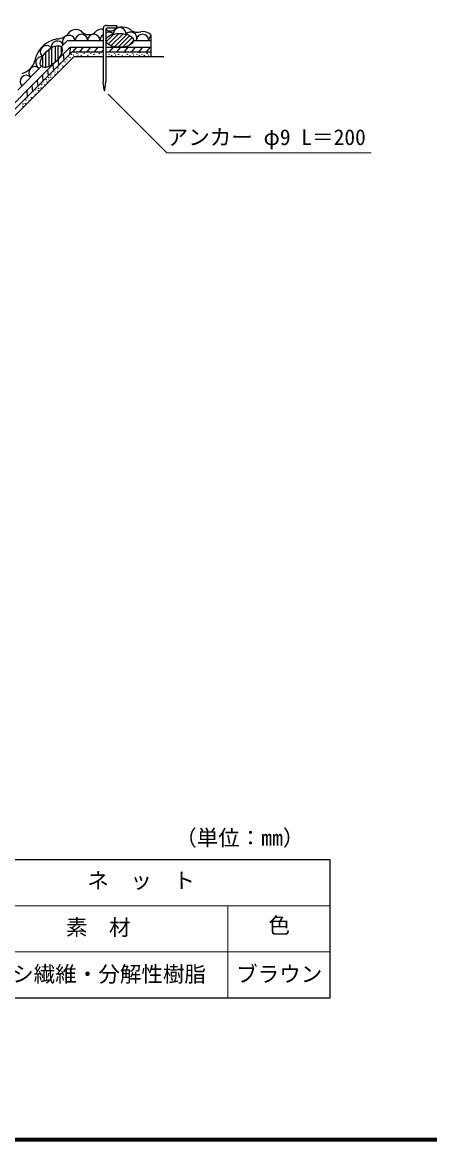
# Model space of a CAD drawing. Units: millimetres, scale not verified. Extents: x 200 to 8200, y 200 to 5838.
# Drawn here: x 2809 to 4134, y 200 to 3830 of the extents above; entities that cross this region are included whole.
import ezdxf
from ezdxf.enums import TextEntityAlignment as Align

# ---------------------------------------------------------------- set-up
doc = ezdxf.new("R2010")
doc.units = ezdxf.units.MM
doc.header["$LTSCALE"] = 20
for name, color, linetype, lineweight in [('C-MTR-FRAM', 5, 'Continuous', 25), ('C-MTR-LINE', 5, 'Continuous', 13), ('C-STR', 7, 'Continuous', 25), ('C-STR-HTXT', 1, 'Continuous', 13), ('C-TTL', 2, 'Continuous', 70)]:
    doc.layers.add(name, color=color, linetype=linetype, lineweight=lineweight)
doc.layers.add('C-MTR-TXT', color=5, linetype='Continuous')
doc.styles.add('ＭＳ ゴシック', font='')
doc.styles.get('ＭＳ ゴシック').set_extended_font_data('MS Gothic')

msp = doc.modelspace()

# ---------------------------------------------------------------- linework, layer by layer
at = {"layer": 'C-MTR-FRAM'}
for p, q in [((664.06, 1110.56), (3810.34, 1110.56)), ((3810.34, 660.56), (3810.34, 1110.56)), ((664.06, 660.56), (3810.34, 660.56))]:
    msp.add_line(p, q, dxfattribs=at)
at = {"layer": 'C-MTR-LINE'}
for p, q in [((1815.91, 959.56), (3810.34, 959.56)), ((3477.91, 660.56), (3477.91, 959.56)), ((664.06, 810.56), (3810.34, 810.56))]:
    msp.add_line(p, q, dxfattribs=at)
at = {"layer": 'C-STR'}
for p, q in [((3083.51, 3819.73), (3116.45, 3819.73)), ((3116.45, 3810.73), (3116.45, 3819.73)), ((3071.99, 3810.85), (3071.99, 3635.75)), ((3080.99, 3805.75), (3080.99, 3635.75)), ((3116.45, 3810.73), (3086.39, 3810.73)), ((3227.63, 3788.86), (3227.63, 3718.39)), ((2873.38, 3656.58), (2965.2, 3748.39)), ((2935.26, 3750.27), (2955.88, 3770.89)), ((2955.88, 3770.89), (3071.99, 3770.89)), ((2964.76, 3745.87), (2962.61, 3726.4)), ((2965.2, 3748.39), (3071.99, 3748.39)), ((2985.67, 3748.39), (2973.08, 3733.39)), ((3007.39, 3748.39), (2994.81, 3733.39)), ((3031.39, 3748.39), (3018.81, 3733.39)), ((3055.39, 3748.39), (3042.81, 3733.39)), ((3071.99, 3739.56), (3066.81, 3733.39)), ((3080.99, 3748.39), (3227.63, 3748.39)), ((3104.62, 3748.39), (3092.04, 3733.39)), ((3128.62, 3748.39), (3116.04, 3733.39)), ((3152.62, 3748.39), (3140.04, 3733.39)), ((3176.62, 3748.39), (3164.04, 3733.39)), ((3170.99, 3770.89), (3227.63, 3770.89)), ((3200.62, 3748.39), (3188.04, 3733.39)), ((3224.62, 3748.39), (3212.04, 3733.39)), ((2883.99, 3645.97), (2971.41, 3733.39)), ((2894.6, 3635.36), (2977.63, 3718.39)), ((2925.68, 3708.87), (2927.39, 3689.36)), ((2942.65, 3725.84), (2944.36, 3706.33)), ((2971.41, 3733.39), (3071.99, 3733.39)), ((2977.63, 3718.39), (3071.99, 3718.39)), ((2994.81, 3733.39), (2997.86, 3733.39)), ((3080.99, 3733.39), (3227.63, 3733.39)), ((3080.99, 3718.39), (3269.39, 3718.39)), ((2794.39, 3609.4), (2871.62, 3686.63)), ((2891.74, 3674.93), (2893.44, 3655.42)), ((2908.71, 3691.9), (2910.41, 3672.39)), ((2746.66, 3529.85), (2873.38, 3656.58)), ((2757.26, 3519.24), (2883.99, 3645.97)), ((2767.87, 3508.63), (2894.6, 3635.36)), ((2857.8, 3640.99), (2859.5, 3621.48)), ((2874.77, 3657.96), (2876.47, 3638.45)), ((3074.99, 3610.75), (3071.99, 3635.75)), ((3077.99, 3610.75), (3080.99, 3635.75)), ((2823.86, 3607.05), (2825.56, 3587.54)), ((2840.83, 3624.02), (2842.53, 3604.51)), ((3074.99, 3610.75), (3076.49, 3605.75)), ((3076.49, 3605.75), (3077.99, 3610.75))]:
    msp.add_line(p, q, dxfattribs=at)
at = {"layer": 'C-STR', "color": 3}
for p, q in [((3082.09, 3766.1), (3107.36, 3791.37)), ((3088.54, 3758.41), (3123.35, 3793.22)), ((3136.98, 3792.71), (3097.67, 3753.4)), ((3108.56, 3750.15), (3148.72, 3790.31)), ((3158.83, 3786.27), (3121.08, 3748.52)), ((3135.61, 3748.91), (3166.93, 3780.23)), ((2895.78, 3741.65), (2895.78, 3686.06)), ((2905.78, 3691.46), (2905.78, 3748.25)), ((2915.78, 3752.55), (2915.78, 3699.16)), ((2925.78, 3709.71), (2925.78, 3754)), ((2935.78, 3749.7), (2935.78, 3726.01)), ((3170.96, 3770.12), (3154.21, 3753.36)), ((2875.78, 3684.03), (2875.78, 3719.76)), ((2885.78, 3683.15), (2885.78, 3732.37))]:
    msp.add_line(p, q, dxfattribs=at)
at = {"layer": 'C-STR'}
for centre in [(2944.8, 3704.22), (2954.83, 3707.88), (2959.12, 3718.78), (2965.3, 3714.86), (2969.6, 3725.77), (2976.34, 3722.7), (2986.44, 3728.98), (2990.35, 3722.69), (3001.12, 3722.08), (3010.74, 3728.77), (3013.64, 3724.2), (3022.72, 3722.29), (3032.34, 3728.98), (3042.58, 3725.72), (3059.67, 3728.98), (3091.82, 3725.72), (3099.96, 3722.16), (3108.91, 3728.98), (3112.82, 3722.69), (3122.58, 3725.39), (3134.14, 3722.07), (3143.03, 3731.33), (3150.7, 3725.72), (3158.84, 3722.16), (3167.79, 3728.98), (3171.7, 3722.69), (3181.46, 3725.39), (3189.75, 3730.92), (3189.96, 3721.36), (3197.85, 3725.72), (3205.99, 3722.16), (3214.94, 3728.98), (3218.85, 3722.69), (2910.86, 3670.28), (2915.68, 3666.81), (2923.39, 3669.67), (2925.46, 3681.2), (2932.67, 3679.52), (2933.66, 3689.4), (2940.87, 3687.72), (2949.62, 3700.75), (2949.96, 3694.63), (2876.92, 3636.34), (2881.74, 3632.87), (2887.24, 3643.33), (2889.45, 3635.73), (2895.09, 3649.84), (2895.66, 3642.28), (2901.88, 3650.7), (2902.74, 3657.69), (2905.2, 3664.62), (2907.69, 3654.54), (2916.02, 3660.69), (2840.61, 3596.35), (2845.33, 3604.75), (2851.86, 3595.82), (2853.18, 3610.02), (2854.49, 3602.72), (2862.75, 3615.31), (2862.75, 3607.42), (2870.12, 3616.4), (2872.19, 3627.94), (2882.08, 3626.75), (2811.84, 3564.4), (2819.21, 3565.49), (2821.28, 3577.02), (2826.01, 3585.42), (2830.83, 3581.96), (2831.17, 3575.84), (2838.54, 3584.82), (2811.84, 3556.51)]:
    msp.add_circle(centre, 0.3, dxfattribs=at)
for centre, radius, start, end in [((3083.66, 3807.61), 12.12, 90.74558, 164.52089), ((3125.99, 3792.82), 20, 354.93312, 185.18666), ((2961.03, 3766), 21.08, 13.40326, 204.84459), ((3001.54, 3770.89), 20, 0, 180), ((3041.54, 3770.89), 20, 0, 180), ((3081.54, 3770.89), 20, 118.54426, 180), ((3085.99, 3805.75), 5, 85.32404, 180), ((3090.58, 3777.88), 20.33, 40.38159, 118.14041), ((3161.4, 3777.88), 20.33, 340.38159, 139.61841), ((3200.55, 3771.05), 20, 0, 180), ((3240.55, 3771.05), 20, 130.25143, 180), ((2887.93, 3733.95), 20, 39.93312, 230.18666), ((2923.53, 3748.43), 20.33, 25.38159, 184.61841), ((2873.46, 3698.36), 20.33, 85.38159, 244.61841), ((2855.91, 3765.97), 89.71, 312.49657, 315.00223), ((2850.6, 3665.85), 20, 45, 225), ((2822.32, 3637.56), 20, 45, 225)]:
    msp.add_arc(centre, radius, start, end, dxfattribs=at)
at = {"layer": 'C-STR', "color": 1}
for centre, radius, start, end in [((3128.14, 3787.63), 25.8, 107.40314, 125.73443), ((3132.84, 3754.16), 59.39, 70.79901, 102.06775), ((2952.8, 3648.62), 131, 103.5714, 115.00261), ((2921.58, 3826.02), 50.06, 270.55599, 326.65565), ((2983.4, 3775.59), 30.42, 48.88791, 131.11209), ((3025.77, 3821.85), 32.33, 226.20661, 307.23409), ((3069.8, 3776.69), 31.23, 85.97794, 141.55205), ((3069.8, 3776.69), 31.23, 58.09898, 68.99967), ((3095.38, 3827.34), 25.8, 249.2982, 313.29443), ((3140.34, 3776.59), 35.75, 72.29329, 72.31692), ((3140.34, 3776.59), 35.75, 48.97187, 70.69394), ((3184.34, 3832.81), 35.75, 234.93859, 287.39918), ((3202.24, 3763.69), 35.75, 44.76274, 101.64398), ((2936.59, 3688.6), 87.94, 116.43914, 169.32872), ((2792.29, 3720.93), 60.06, 286.62869, 344.50795)]:
    msp.add_arc(centre, radius, start, end, dxfattribs=at)
at = {"layer": 'C-STR', "color": 3}
for centre, major_axis in [((3125.99, 3770.89), (45, 0)), ((2903.44, 3718.45), (31.82, 31.82))]:
    msp.add_ellipse(centre, major_axis=major_axis, ratio=0.5, dxfattribs=at)
at = {"layer": 'C-STR-HTXT'}
for p, q in [((3088.1, 3596.68), (3278.72, 3405.45)), ((3278.72, 3405.45), (3943.72, 3405.45))]:
    msp.add_line(p, q, dxfattribs=at)
at = {"layer": 'C-TTL'}
msp.add_lwpolyline([(200, 200), (8200, 200), (8200, 5740), (200, 5740)], close=True, dxfattribs=at)

# ---------------------------------------------------------------- texts
at = {"layer": 'C-MTR-TXT', "style": 'ＭＳ ゴシック'}
for s, p in [('（単位：mm）', (3306.34, 1139.57)), ('ネ\u3000ッ\u3000ト', (3020.73, 1000.94))]:
    msp.add_text(s, height=51.32, dxfattribs=at).set_placement(p, align=Align.BOTTOM_LEFT)
for s, p in [('素\u3000材', (3056.35, 848.56)), ('色', (3644.56, 854.79))]:
    msp.add_text(s, height=51.32, dxfattribs=at).set_placement(p, align=Align.BOTTOM_CENTER)
for s, p in [('ヤシ繊維・分解性樹脂', (3056.35, 737.95)), ('ブラウン', (3644.56, 737.95))]:
    msp.add_text(s, height=51.32, dxfattribs=at).set_placement(p, align=Align.MIDDLE_CENTER)
at = {"layer": 'C-STR-HTXT', "color": 7, "style": 'ＭＳ ゴシック'}
msp.add_text('アンカー φ9 L＝200', height=51.32, dxfattribs=at).set_placement((3278.72, 3415.45), align=Align.BOTTOM_LEFT)

doc.saveas('drawing.dxf')
